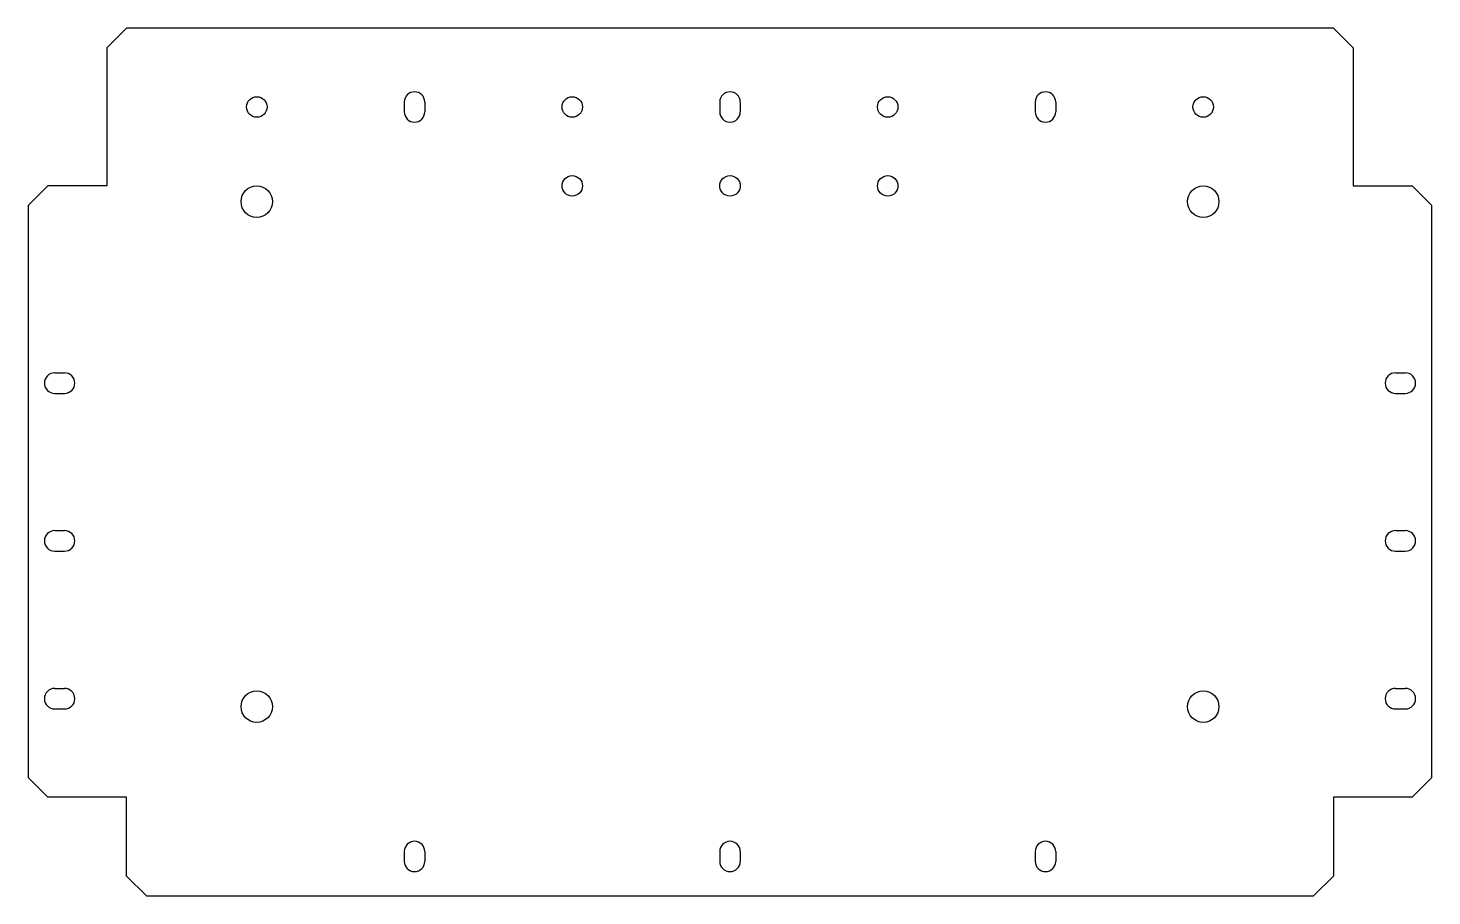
# Model space of a CAD drawing. Extents: x 322 to 678, y -275 to -55.
import ezdxf

# ---------------------------------------------------------------- set-up
doc = ezdxf.new("R2010")
doc.units = 0
doc.layers.add('Shape2DView017', color=7, linetype='CONTINUOUS')

msp = doc.modelspace()

# ---------------------------------------------------------------- linework, layer by layer
at = {"layer": 'Shape2DView017'}
for p, q in [((342, -60), (347, -55)), ((653, -55), (347, -55)), ((653, -55), (658, -60)), ((342, -60), (342, -95)), ((658, -60), (658, -95)), ((417.4, -73.75), (417.4, -76.25)), ((422.6, -73.75), (422.6, -76.25)), ((497.4, -73.75), (497.4, -76.25)), ((502.6, -73.75), (502.6, -76.25)), ((577.4, -73.75), (577.4, -76.25)), ((582.6, -73.75), (582.6, -76.25)), ((327, -95), (322, -100)), ((342, -95), (327, -95)), ((658, -95), (673, -95)), ((673, -95), (678, -100)), ((322, -100), (322, -245)), ((678, -245), (678, -100)), ((328.75, -142.4), (331.25, -142.4)), ((668.75, -142.4), (671.25, -142.4)), ((328.75, -147.6), (331.25, -147.6)), ((668.75, -147.6), (671.25, -147.6)), ((328.75, -182.4), (331.25, -182.4)), ((668.75, -182.4), (671.25, -182.4)), ((328.75, -187.6), (331.25, -187.6)), ((668.75, -187.6), (671.25, -187.6)), ((328.75, -222.4), (331.25, -222.4)), ((668.75, -222.4), (671.25, -222.4)), ((328.75, -227.6), (331.25, -227.6)), ((668.75, -227.6), (671.25, -227.6)), ((327, -250), (322, -245)), ((678, -245), (673, -250)), ((347, -250), (327, -250)), ((347, -270), (347, -250)), ((653, -250), (653, -270)), ((673, -250), (653, -250)), ((417.4, -263.75), (417.4, -266.25)), ((422.6, -263.75), (422.6, -266.25)), ((497.4, -263.75), (497.4, -266.25)), ((502.6, -263.75), (502.6, -266.25)), ((577.4, -263.75), (577.4, -266.25)), ((582.6, -263.75), (582.6, -266.25)), ((352, -275), (347, -270)), ((648, -275), (653, -270)), ((352, -275), (648, -275))]:
    msp.add_line(p, q, dxfattribs=at)
for centre, radius in [((380, -75), 2.6), ((460, -75), 2.6), ((540, -75), 2.6), ((620, -75), 2.6), ((460, -95), 2.6), ((500, -95), 2.6), ((540, -95), 2.6), ((380, -99), 4), ((620, -99), 4), ((380, -227), 4), ((620, -227), 4)]:
    msp.add_circle(centre, radius, dxfattribs=at)
for centre, start, end in [((420, -73.75), 0, 180), ((500, -73.75), 0, 180), ((580, -73.75), 0, 180), ((420, -76.25), 180, 0), ((500, -76.25), 180, 0), ((580, -76.25), 180, 0), ((328.75, -145), 90, -90), ((331.25, -145), -90, 90), ((668.75, -145), 90, -90), ((671.25, -145), -90, 90), ((328.75, -185), 90, -90), ((331.25, -185), -90, 90), ((668.75, -185), 90, -90), ((671.25, -185), -90, 90), ((328.75, -225), 90, -90), ((331.25, -225), -90, 90), ((668.75, -225), 90, -90), ((671.25, -225), -90, 90), ((420, -263.75), 0, 180), ((500, -263.75), 0, 180), ((580, -263.75), 0, 180), ((420, -266.25), 180, 0), ((500, -266.25), 180, 0), ((580, -266.25), 180, 0)]:
    msp.add_arc(centre, 2.6, start, end, dxfattribs=at)

doc.saveas('drawing.dxf')
